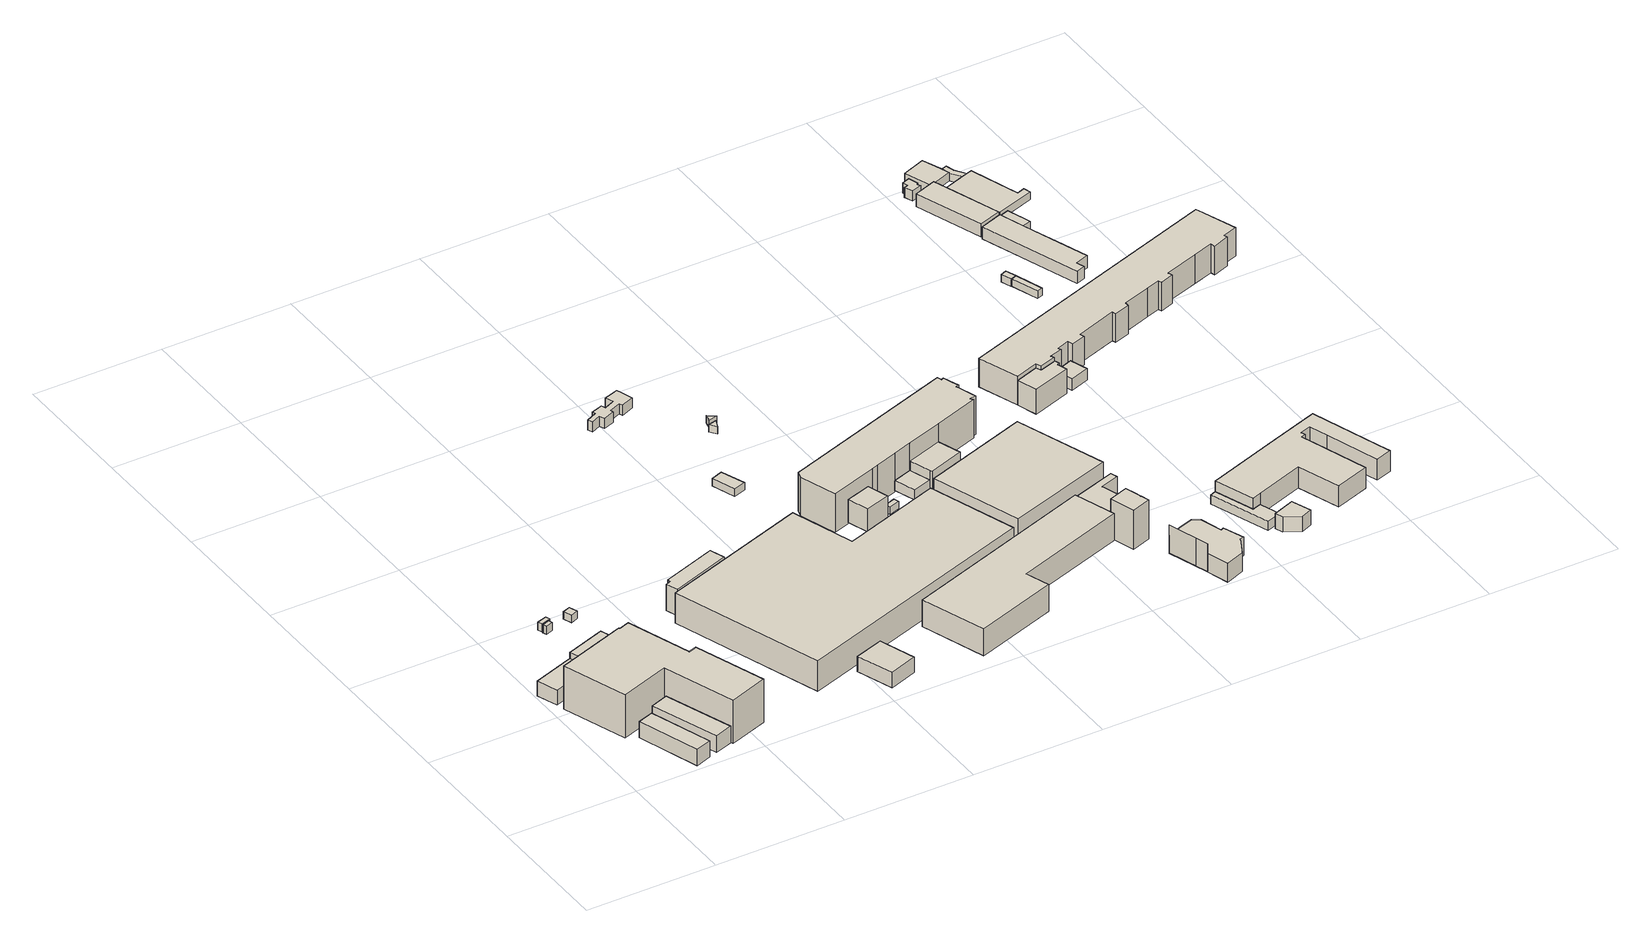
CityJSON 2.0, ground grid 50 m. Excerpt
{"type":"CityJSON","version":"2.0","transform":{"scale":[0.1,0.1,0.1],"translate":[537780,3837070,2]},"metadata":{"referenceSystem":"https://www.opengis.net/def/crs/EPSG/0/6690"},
"CityObjects":{
"building1":{"type":"Building","attributes":{"計測周辺長":63.31,"1/2500図郭":45,"区名":"此花区","町丁目名称":"常吉２丁目","街区番号":12,"class":"3001","usage":"431","measuredHeight":6.5,"storeysAboveGround":1,"BuildingDetailAttribute.buildingRoofEdgeArea":163.64,"BuildingDetailAttribute.buildingStructureType":"610","BuildingDetailAttribute.buildingStructureOrgType":"2","BuildingDetailAttribute.detailedUsage":"1720","BuildingDetailAttribute.specifiedBuildingCoverageRate":0.6,"BuildingDetailAttribute.surveyYear":2017,"BuildingTsunamiRiskAttribute.description":"1","BuildingTsunamiRiskAttribute.rank":"1","BuildingTsunamiRiskAttribute.depth":0.15,"BuildingHighTideRiskAttribute.description":"1","BuildingHighTideRiskAttribute.rank":"3","BuildingHighTideRiskAttribute.depth":3.07,"BuildingIDAttribute.prefecture":"27","BuildingIDAttribute.city":"27104"},"geometry":[{"type":"Solid","lod":"1","boundaries":[[[[0,1,2,3]],[[2,4,5,3]],[[1,6,4,2]],[[0,7,6,1]],[[3,5,7,0]],[[4,6,7,5]]]]}]},
"building2":{"type":"Building","attributes":{"計測周辺長":51.43,"1/2500図郭":45,"区名":"此花区","町丁目名称":"常吉２丁目","街区番号":12,"class":"3001","usage":"431","measuredHeight":5.9,"storeysAboveGround":1,"BuildingDetailAttribute.buildingRoofEdgeArea":146.49,"BuildingDetailAttribute.buildingStructureType":"610","BuildingDetailAttribute.buildingStructureOrgType":"2","BuildingDetailAttribute.detailedUsage":"1720","BuildingDetailAttribute.specifiedBuildingCoverageRate":0.6,"BuildingDetailAttribute.surveyYear":2017,"BuildingTsunamiRiskAttribute.description":"1","BuildingTsunamiRiskAttribute.rank":"1","BuildingTsunamiRiskAttribute.depth":0.21,"BuildingHighTideRiskAttribute.description":"1","BuildingHighTideRiskAttribute.rank":"3","BuildingHighTideRiskAttribute.depth":3.12,"BuildingIDAttribute.prefecture":"27","BuildingIDAttribute.city":"27104"},"geometry":[{"type":"Solid","lod":"1","boundaries":[[[[8,9,10,11]],[[10,12,13,11]],[[9,14,12,10]],[[8,15,14,9]],[[11,13,15,8]],[[12,14,15,13]]]]}]},
"building3":{"type":"Building","attributes":{"計測周辺長":69.84,"1/2500図郭":45,"区名":"此花区","町丁目名称":"常吉２丁目","街区番号":12,"class":"3001","usage":"431","measuredHeight":6.7,"storeysAboveGround":1,"BuildingDetailAttribute.buildingRoofEdgeArea":202.53,"BuildingDetailAttribute.buildingStructureType":"610","BuildingDetailAttribute.buildingStructureOrgType":"2","BuildingDetailAttribute.detailedUsage":"1720","BuildingDetailAttribute.specifiedBuildingCoverageRate":0.6,"BuildingDetailAttribute.surveyYear":2017,"BuildingTsunamiRiskAttribute.description":"1","BuildingTsunamiRiskAttribute.rank":"1","BuildingTsunamiRiskAttribute.depth":0.17,"BuildingHighTideRiskAttribute.description":"1","BuildingHighTideRiskAttribute.rank":"3","BuildingHighTideRiskAttribute.depth":3.09,"BuildingIDAttribute.prefecture":"27","BuildingIDAttribute.city":"27104"},"geometry":[{"type":"Solid","lod":"1","boundaries":[[[[16,17,18,19]],[[18,20,21,19]],[[17,22,20,18]],[[16,23,22,17]],[[19,21,23,16]],[[20,22,23,21]]]]}]},
"building4":{"type":"Building","attributes":{"計測周辺長":183.88,"1/2500図郭":45,"区名":"此花区","町丁目名称":"常吉２丁目","街区番号":12,"class":"3001","usage":"431","measuredHeight":17.4,"storeysAboveGround":3,"BuildingDetailAttribute.buildingRoofEdgeArea":1326.9,"BuildingDetailAttribute.buildingStructureType":"603","BuildingDetailAttribute.buildingStructureOrgType":"3","BuildingDetailAttribute.detailedUsage":"1720","BuildingDetailAttribute.specifiedBuildingCoverageRate":0.6,"BuildingDetailAttribute.surveyYear":2017,"BuildingTsunamiRiskAttribute.description":"1","BuildingTsunamiRiskAttribute.rank":"1","BuildingTsunamiRiskAttribute.depth":0.24,"BuildingHighTideRiskAttribute.description":"1","BuildingHighTideRiskAttribute.rank":"3","BuildingHighTideRiskAttribute.depth":3.31,"BuildingIDAttribute.prefecture":"27","BuildingIDAttribute.city":"27104"},"geometry":[{"type":"Solid","lod":"1","boundaries":[[[[24,25,26,27,28,29,30,31,32,33]],[[32,34,35,33]],[[31,36,34,32]],[[30,37,36,31]],[[29,38,37,30]],[[28,39,38,29]],[[27,40,39,28]],[[26,41,40,27]],[[25,42,41,26]],[[24,43,42,25]],[[33,35,43,24]],[[34,36,37,38,39,40,41,42,43,35]]]]}]},
"building5":{"type":"Building","attributes":{"計測周辺長":48.94,"1/2500図郭":45,"区名":"此花区","町丁目名称":"常吉２丁目","街区番号":12,"class":"3001","usage":"441","measuredHeight":8.6,"storeysAboveGround":2,"BuildingDetailAttribute.buildingRoofEdgeArea":135.86,"BuildingDetailAttribute.buildingStructureType":"610","BuildingDetailAttribute.buildingStructureOrgType":"2","BuildingDetailAttribute.detailedUsage":"1510","BuildingDetailAttribute.specifiedBuildingCoverageRate":0.6,"BuildingDetailAttribute.surveyYear":2017,"BuildingTsunamiRiskAttribute.description":"1","BuildingTsunamiRiskAttribute.rank":"1","BuildingTsunamiRiskAttribute.depth":0.39,"BuildingHighTideRiskAttribute.description":"1","BuildingHighTideRiskAttribute.rank":"3","BuildingHighTideRiskAttribute.depth":3.3,"BuildingIDAttribute.prefecture":"27","BuildingIDAttribute.city":"27104"},"geometry":[{"type":"Solid","lod":"1","boundaries":[[[[44,45,46,47]],[[46,48,49,47]],[[45,50,48,46]],[[44,51,50,45]],[[47,49,51,44]],[[48,50,51,49]]]]}]},
"building6":{"type":"Building","attributes":{"class":"3001","measuredHeight":3.3,"BuildingDetailAttribute.specifiedBuildingCoverageRate":0.6,"BuildingDetailAttribute.surveyYear":2017,"BuildingTsunamiRiskAttribute.description":"1","BuildingTsunamiRiskAttribute.rank":"1","BuildingTsunamiRiskAttribute.depth":0.18,"BuildingHighTideRiskAttribute.description":"1","BuildingHighTideRiskAttribute.rank":"3","BuildingHighTideRiskAttribute.depth":3.1,"BuildingIDAttribute.prefecture":"27","BuildingIDAttribute.city":"27104"},"geometry":[{"type":"Solid","lod":"1","boundaries":[[[[52,53,54,55]],[[54,56,57,55]],[[53,58,56,54]],[[52,59,58,53]],[[55,57,59,52]],[[56,58,59,57]]]]}]},
"building7":{"type":"Building","attributes":{"class":"3001","measuredHeight":3.2,"BuildingDetailAttribute.specifiedBuildingCoverageRate":0.6,"BuildingDetailAttribute.surveyYear":2017,"BuildingHighTideRiskAttribute.description":"1","BuildingHighTideRiskAttribute.rank":"2","BuildingHighTideRiskAttribute.depth":2.89,"BuildingIDAttribute.prefecture":"27","BuildingIDAttribute.city":"27104"},"geometry":[{"type":"Solid","lod":"1","boundaries":[[[[60,61,62,63]],[[62,64,65,63]],[[61,66,64,62]],[[60,67,66,61]],[[63,65,67,60]],[[64,66,67,65]]]]}]},
"building8":{"type":"Building","attributes":{"class":"3003","measuredHeight":7.1,"BuildingDetailAttribute.specifiedBuildingCoverageRate":0.6,"BuildingDetailAttribute.surveyYear":2017,"BuildingTsunamiRiskAttribute.description":"1","BuildingTsunamiRiskAttribute.rank":"2","BuildingTsunamiRiskAttribute.depth":0.6,"BuildingHighTideRiskAttribute.description":"1","BuildingHighTideRiskAttribute.rank":"3","BuildingHighTideRiskAttribute.depth":3.52,"BuildingIDAttribute.prefecture":"27","BuildingIDAttribute.city":"27104"},"geometry":[{"type":"Solid","lod":"1","boundaries":[[[[68,69,70,71]],[[70,72,73,71]],[[69,74,72,70]],[[68,75,74,69]],[[71,73,75,68]],[[72,74,75,73]]]]}]},
"building9":{"type":"Building","attributes":{"class":"3001","BuildingDetailAttribute.specifiedBuildingCoverageRate":0.6,"BuildingDetailAttribute.surveyYear":2017,"BuildingTsunamiRiskAttribute.description":"1","BuildingTsunamiRiskAttribute.rank":"1","BuildingTsunamiRiskAttribute.depth":0.13,"BuildingHighTideRiskAttribute.description":"1","BuildingHighTideRiskAttribute.rank":"3","BuildingHighTideRiskAttribute.depth":3.05,"BuildingIDAttribute.prefecture":"27","BuildingIDAttribute.city":"27104"},"geometry":[{"type":"Solid","lod":"1","boundaries":[[[[76,77,78,79]],[[78,80,81,79]],[[77,82,80,78]],[[76,83,82,77]],[[79,81,83,76]],[[80,82,83,81]]]]}]},
"building10":{"type":"Building","attributes":{"計測周辺長":63.41,"1/2500図郭":45,"区名":"此花区","町丁目名称":"常吉２丁目","街区番号":5,"class":"3002","usage":"441","measuredHeight":10.5,"storeysAboveGround":3,"BuildingDetailAttribute.buildingRoofEdgeArea":175.12,"BuildingDetailAttribute.buildingStructureType":"603","BuildingDetailAttribute.buildingStructureOrgType":"3","BuildingDetailAttribute.detailedUsage":"1520","BuildingDetailAttribute.specifiedBuildingCoverageRate":0.6,"BuildingDetailAttribute.surveyYear":2017,"BuildingTsunamiRiskAttribute.description":"1","BuildingTsunamiRiskAttribute.rank":"1","BuildingTsunamiRiskAttribute.depth":0.03,"BuildingHighTideRiskAttribute.description":"1","BuildingHighTideRiskAttribute.rank":"2","BuildingHighTideRiskAttribute.depth":2.96,"BuildingIDAttribute.prefecture":"27","BuildingIDAttribute.city":"27104"},"geometry":[{"type":"Solid","lod":"1","boundaries":[[[[84,85,86,87,88,89]],[[88,90,91,89]],[[87,92,90,88]],[[86,93,92,87]],[[85,94,93,86]],[[84,95,94,85]],[[89,91,95,84]],[[90,92,93,94,95,91]]]]}]},
"building11":{"type":"Building","attributes":{"計測周辺長":52.69,"1/2500図郭":45,"区名":"此花区","町丁目名称":"常吉２丁目","街区番号":5,"class":"3003","usage":"431","measuredHeight":6.2,"storeysAboveGround":1,"BuildingDetailAttribute.buildingRoofEdgeArea":170.9,"BuildingDetailAttribute.buildingStructureType":"610","BuildingDetailAttribute.buildingStructureOrgType":"2","BuildingDetailAttribute.detailedUsage":"1720","BuildingDetailAttribute.specifiedBuildingCoverageRate":0.6,"BuildingDetailAttribute.surveyYear":2017,"BuildingHighTideRiskAttribute.description":"1","BuildingHighTideRiskAttribute.rank":"2","BuildingHighTideRiskAttribute.depth":2.81,"BuildingIDAttribute.prefecture":"27","BuildingIDAttribute.city":"27104"},"geometry":[{"type":"Solid","lod":"1","boundaries":[[[[96,97,98,99]],[[98,100,101,99]],[[97,102,100,98]],[[96,103,102,97]],[[99,101,103,96]],[[100,102,103,101]]]]}]},
"building12":{"type":"Building","attributes":{"計測周辺長":273.54,"1/2500図郭":45,"区名":"此花区","町丁目名称":"常吉２丁目","街区番号":5,"class":"3002","usage":"441","measuredHeight":12.2,"storeysAboveGround":3,"BuildingDetailAttribute.buildingRoofEdgeArea":3638.25,"BuildingDetailAttribute.buildingStructureType":"610","BuildingDetailAttribute.buildingStructureOrgType":"2","BuildingDetailAttribute.detailedUsage":"1520","BuildingDetailAttribute.specifiedBuildingCoverageRate":0.6,"BuildingDetailAttribute.surveyYear":2017,"BuildingTsunamiRiskAttribute.description":"1","BuildingTsunamiRiskAttribute.rank":"1","BuildingTsunamiRiskAttribute.depth":0.06,"BuildingHighTideRiskAttribute.description":"1","BuildingHighTideRiskAttribute.rank":"2","BuildingHighTideRiskAttribute.depth":2.89,"BuildingIDAttribute.prefecture":"27","BuildingIDAttribute.city":"27104"},"geometry":[{"type":"Solid","lod":"1","boundaries":[[[[104,105,106,107,108,109]],[[108,110,111,109]],[[107,112,110,108]],[[106,113,112,107]],[[105,114,113,106]],[[104,115,114,105]],[[109,111,115,104]],[[110,112,113,114,115,111]]]]}]},
"building13":{"type":"Building","attributes":{"class":"3001","BuildingDetailAttribute.specifiedBuildingCoverageRate":0.6,"BuildingDetailAttribute.surveyYear":2017,"BuildingHighTideRiskAttribute.description":"1","BuildingHighTideRiskAttribute.rank":"2","BuildingHighTideRiskAttribute.depth":2.63,"BuildingIDAttribute.prefecture":"27","BuildingIDAttribute.city":"27104"},"geometry":[{"type":"Solid","lod":"1","boundaries":[[[[116,117,118,119]],[[118,120,121,119]],[[117,122,120,118]],[[116,123,122,117]],[[119,121,123,116]],[[120,122,123,121]]]]}]},
"building14":{"type":"Building","attributes":{"計測周辺長":57.75,"1/2500図郭":45,"区名":"此花区","町丁目名称":"常吉２丁目","街区番号":4,"class":"3003","usage":"454","measuredHeight":4.1,"storeysAboveGround":2,"BuildingDetailAttribute.buildingRoofEdgeArea":84.97,"BuildingDetailAttribute.buildingStructureType":"610","BuildingDetailAttribute.buildingStructureOrgType":"2","BuildingDetailAttribute.detailedUsage":"1930","BuildingDetailAttribute.specifiedBuildingCoverageRate":0.6,"BuildingDetailAttribute.surveyYear":2017,"BuildingHighTideRiskAttribute.description":"1","BuildingHighTideRiskAttribute.rank":"2","BuildingHighTideRiskAttribute.depth":1.92,"BuildingIDAttribute.prefecture":"27","BuildingIDAttribute.city":"27104"},"geometry":[{"type":"Solid","lod":"1","boundaries":[[[[124,125,126,127,128,129,130,131,132,133,134,135,136,137,138,139,140,141]],[[140,142,143,141]],[[139,144,142,140]],[[138,145,144,139]],[[137,146,145,138]],[[136,147,146,137]],[[135,148,147,136]],[[134,149,148,135]],[[133,150,149,134]],[[132,151,150,133]],[[131,152,151,132]],[[130,153,152,131]],[[129,154,153,130]],[[128,155,154,129]],[[127,156,155,128]],[[126,157,156,127]],[[125,158,157,126]],[[124,159,158,125]],[[141,143,159,124]],[[142,144,145,146,147,148,149,150,151,152,153,154,155,156,157,158,159,143]]]]}]},
"building15":{"type":"Building","attributes":{"計測周辺長":29.05,"1/2500図郭":45,"区名":"此花区","町丁目名称":"常吉２丁目","街区番号":5,"class":"3001","usage":"441","measuredHeight":9.3,"storeysAboveGround":2,"BuildingDetailAttribute.buildingRoofEdgeArea":50.16,"BuildingDetailAttribute.buildingStructureType":"610","BuildingDetailAttribute.buildingStructureOrgType":"2","BuildingDetailAttribute.detailedUsage":"1510","BuildingDetailAttribute.specifiedBuildingCoverageRate":0.6,"BuildingDetailAttribute.surveyYear":2017,"BuildingTsunamiRiskAttribute.description":"1","BuildingTsunamiRiskAttribute.rank":"1","BuildingTsunamiRiskAttribute.depth":0.12,"BuildingHighTideRiskAttribute.description":"1","BuildingHighTideRiskAttribute.rank":"3","BuildingHighTideRiskAttribute.depth":3.12,"BuildingIDAttribute.prefecture":"27","BuildingIDAttribute.city":"27104"},"geometry":[{"type":"Solid","lod":"1","boundaries":[[[[160,161,162,163]],[[162,164,165,163]],[[161,166,164,162]],[[160,167,166,161]],[[163,165,167,160]],[[164,166,167,165]]]]}]},
"building16":{"type":"Building","attributes":{"class":"3003","BuildingDetailAttribute.specifiedBuildingCoverageRate":0.6,"BuildingDetailAttribute.surveyYear":2017,"BuildingHighTideRiskAttribute.description":"1","BuildingHighTideRiskAttribute.rank":"2","BuildingHighTideRiskAttribute.depth":2.38,"BuildingIDAttribute.prefecture":"27","BuildingIDAttribute.city":"27104"},"geometry":[{"type":"Solid","lod":"1","boundaries":[[[[168,169,170]],[[169,171,172,170]],[[168,173,171,169]],[[170,172,173,168]],[[171,173,172]]]]}]},
"building17":{"type":"Building","attributes":{"計測周辺長":119.16,"1/2500図郭":45,"区名":"此花区","町丁目名称":"常吉２丁目","街区番号":5,"class":"3001","usage":"441","measuredHeight":10.8,"storeysAboveGround":2,"BuildingDetailAttribute.buildingRoofEdgeArea":871.85,"BuildingDetailAttribute.buildingStructureType":"610","BuildingDetailAttribute.buildingStructureOrgType":"2","BuildingDetailAttribute.detailedUsage":"1510","BuildingDetailAttribute.specifiedBuildingCoverageRate":0.6,"BuildingDetailAttribute.surveyYear":2017,"BuildingTsunamiRiskAttribute.description":"1","BuildingTsunamiRiskAttribute.rank":"1","BuildingTsunamiRiskAttribute.depth":0.01,"BuildingHighTideRiskAttribute.description":"1","BuildingHighTideRiskAttribute.rank":"3","BuildingHighTideRiskAttribute.depth":3.19,"BuildingIDAttribute.prefecture":"27","BuildingIDAttribute.city":"27104"},"geometry":[{"type":"Solid","lod":"1","boundaries":[[[[174,175,176,177,178,179]],[[178,180,181,179]],[[177,182,180,178]],[[176,183,182,177]],[[175,184,183,176]],[[174,185,184,175]],[[179,181,185,174]],[[180,182,183,184,185,181]]]]}]},
"building18":{"type":"Building","attributes":{"class":"3003","BuildingDetailAttribute.specifiedBuildingCoverageRate":0.6,"BuildingDetailAttribute.surveyYear":2017,"BuildingHighTideRiskAttribute.description":"1","BuildingHighTideRiskAttribute.rank":"2","BuildingHighTideRiskAttribute.depth":2.31,"BuildingIDAttribute.prefecture":"27","BuildingIDAttribute.city":"27104"},"geometry":[{"type":"Solid","lod":"1","boundaries":[[[[186,187,188]],[[187,189,190,188]],[[186,191,189,187]],[[188,190,191,186]],[[189,191,190]]]]}]},
"building19":{"type":"Building","attributes":{"class":"3001","measuredHeight":3.1,"BuildingDetailAttribute.specifiedBuildingCoverageRate":0.6,"BuildingDetailAttribute.surveyYear":2017,"BuildingHighTideRiskAttribute.description":"1","BuildingHighTideRiskAttribute.rank":"2","BuildingHighTideRiskAttribute.depth":2.97,"BuildingIDAttribute.prefecture":"27","BuildingIDAttribute.city":"27104"},"geometry":[{"type":"Solid","lod":"1","boundaries":[[[[192,193,194,195]],[[194,196,197,195]],[[193,198,196,194]],[[192,199,198,193]],[[195,197,199,192]],[[196,198,199,197]]]]}]},
"building20":{"type":"Building","attributes":{"class":"3001","BuildingDetailAttribute.specifiedBuildingCoverageRate":0.6,"BuildingDetailAttribute.surveyYear":2017,"BuildingTsunamiRiskAttribute.description":"1","BuildingTsunamiRiskAttribute.rank":"1","BuildingTsunamiRiskAttribute.depth":0.07,"BuildingHighTideRiskAttribute.description":"1","BuildingHighTideRiskAttribute.rank":"3","BuildingHighTideRiskAttribute.depth":3.07,"BuildingIDAttribute.prefecture":"27","BuildingIDAttribute.city":"27104"},"geometry":[{"type":"Solid","lod":"1","boundaries":[[[[200,201,202,203]],[[202,204,205,203]],[[201,206,204,202]],[[200,207,206,201]],[[203,205,207,200]],[[204,206,207,205]]]]}]},
"building21":{"type":"Building","attributes":{"class":"3001","measuredHeight":4.1,"BuildingDetailAttribute.specifiedBuildingCoverageRate":0.6,"BuildingDetailAttribute.surveyYear":2017,"BuildingTsunamiRiskAttribute.description":"1","BuildingTsunamiRiskAttribute.rank":"1","BuildingTsunamiRiskAttribute.depth":0.11,"BuildingHighTideRiskAttribute.description":"1","BuildingHighTideRiskAttribute.rank":"3","BuildingHighTideRiskAttribute.depth":3.09,"BuildingIDAttribute.prefecture":"27","BuildingIDAttribute.city":"27104"},"geometry":[{"type":"Solid","lod":"1","boundaries":[[[[208,209,210,211]],[[210,212,213,211]],[[209,214,212,210]],[[208,215,214,209]],[[211,213,215,208]],[[212,214,215,213]]]]}]},
"building22":{"type":"Building","attributes":{"計測周辺長":183.15,"1/2500図郭":45,"区名":"此花区","町丁目名称":"常吉２丁目","街区番号":5,"class":"3002","usage":"441","measuredHeight":15.5,"storeysAboveGround":3,"BuildingDetailAttribute.buildingRoofEdgeArea":1276.68,"BuildingDetailAttribute.buildingStructureType":"610","BuildingDetailAttribute.buildingStructureOrgType":"2","BuildingDetailAttribute.detailedUsage":"1510","BuildingDetailAttribute.specifiedBuildingCoverageRate":0.6,"BuildingDetailAttribute.surveyYear":2017,"BuildingTsunamiRiskAttribute.description":"1","BuildingTsunamiRiskAttribute.rank":"1","BuildingTsunamiRiskAttribute.depth":0.27,"BuildingHighTideRiskAttribute.description":"1","BuildingHighTideRiskAttribute.rank":"3","BuildingHighTideRiskAttribute.depth":3.27,"BuildingIDAttribute.prefecture":"27","BuildingIDAttribute.city":"27104"},"geometry":[{"type":"Solid","lod":"1","boundaries":[[[[216,217,218,219,220,221,222,223,224,225,226,227,228,229,230,231]],[[230,232,233,231]],[[229,234,232,230]],[[228,235,234,229]],[[227,236,235,228]],[[226,237,236,227]],[[225,238,237,226]],[[224,239,238,225]],[[223,240,239,224]],[[222,241,240,223]],[[221,242,241,222]],[[220,243,242,221]],[[219,244,243,220]],[[218,245,244,219]],[[217,246,245,218]],[[216,247,246,217]],[[231,233,247,216]],[[232,234,235,236,237,238,239,240,241,242,243,244,245,246,247,233]]]]}]},
"building23":{"type":"Building","attributes":{"計測周辺長":48.09,"1/2500図郭":45,"区名":"此花区","町丁目名称":"常吉２丁目","街区番号":5,"class":"3003","usage":"441","measuredHeight":8,"storeysAboveGround":2,"BuildingDetailAttribute.buildingRoofEdgeArea":138.4,"BuildingDetailAttribute.buildingStructureType":"610","BuildingDetailAttribute.buildingStructureOrgType":"2","BuildingDetailAttribute.detailedUsage":"1510","BuildingDetailAttribute.specifiedBuildingCoverageRate":0.6,"BuildingDetailAttribute.surveyYear":2017,"BuildingTsunamiRiskAttribute.description":"1","BuildingTsunamiRiskAttribute.rank":"1","BuildingTsunamiRiskAttribute.depth":0.22,"BuildingHighTideRiskAttribute.description":"1","BuildingHighTideRiskAttribute.rank":"3","BuildingHighTideRiskAttribute.depth":3.2,"BuildingIDAttribute.prefecture":"27","BuildingIDAttribute.city":"27104"},"geometry":[{"type":"Solid","lod":"1","boundaries":[[[[248,249,250,251,252]],[[251,253,254,252]],[[250,255,253,251]],[[249,256,255,250]],[[248,257,256,249]],[[252,254,257,248]],[[253,255,256,257,254]]]]}]},
"building24":{"type":"Building","attributes":{"計測周辺長":159.7,"1/2500図郭":45,"区名":"此花区","町丁目名称":"常吉２丁目","街区番号":5,"class":"3001","usage":"402","measuredHeight":14.9,"storeysAboveGround":3,"BuildingDetailAttribute.buildingRoofEdgeArea":1583.53,"BuildingDetailAttribute.buildingStructureType":"610","BuildingDetailAttribute.buildingStructureOrgType":"2","BuildingDetailAttribute.detailedUsage":"1401","BuildingDetailAttribute.specifiedBuildingCoverageRate":0.6,"BuildingDetailAttribute.surveyYear":2017,"BuildingTsunamiRiskAttribute.description":"1","BuildingTsunamiRiskAttribute.rank":"2","BuildingTsunamiRiskAttribute.depth":0.57,"BuildingHighTideRiskAttribute.description":"1","BuildingHighTideRiskAttribute.rank":"3","BuildingHighTideRiskAttribute.depth":3.34,"BuildingIDAttribute.prefecture":"27","BuildingIDAttribute.city":"27104"},"geometry":[{"type":"Solid","lod":"1","boundaries":[[[[258,259,260,261]],[[260,262,263,261]],[[259,264,262,260]],[[258,265,264,259]],[[261,263,265,258]],[[262,264,265,263]]]]}]},
"building25":{"type":"Building","attributes":{"計測周辺長":36.21,"1/2500図郭":45,"区名":"此花区","町丁目名称":"常吉２丁目","街区番号":5,"class":"3001","usage":"431","measuredHeight":15.8,"storeysAboveGround":3,"BuildingDetailAttribute.buildingRoofEdgeArea":80.62,"BuildingDetailAttribute.buildingStructureType":"610","BuildingDetailAttribute.buildingStructureOrgType":"2","BuildingDetailAttribute.detailedUsage":"1720","BuildingDetailAttribute.specifiedBuildingCoverageRate":0.6,"BuildingDetailAttribute.surveyYear":2017,"BuildingTsunamiRiskAttribute.description":"1","BuildingTsunamiRiskAttribute.rank":"1","BuildingTsunamiRiskAttribute.depth":0.1,"BuildingHighTideRiskAttribute.description":"1","BuildingHighTideRiskAttribute.rank":"3","BuildingHighTideRiskAttribute.depth":3.07,"BuildingIDAttribute.prefecture":"27","BuildingIDAttribute.city":"27104"},"geometry":[{"type":"Solid","lod":"1","boundaries":[[[[266,267,268,269,270,271,272]],[[271,273,274,272]],[[270,275,273,271]],[[269,276,275,270]],[[268,277,276,269]],[[267,278,277,268]],[[266,279,278,267]],[[272,274,279,266]],[[273,275,276,277,278,279,274]]]]}]},
"building26":{"type":"Building","attributes":{"class":"3001","measuredHeight":11.2,"BuildingDetailAttribute.specifiedBuildingCoverageRate":0.6,"BuildingDetailAttribute.surveyYear":2017,"BuildingTsunamiRiskAttribute.description":"1","BuildingTsunamiRiskAttribute.rank":"1","BuildingTsunamiRiskAttribute.depth":0.41,"BuildingHighTideRiskAttribute.description":"1","BuildingHighTideRiskAttribute.rank":"3","BuildingHighTideRiskAttribute.depth":3.33,"BuildingIDAttribute.prefecture":"27","BuildingIDAttribute.city":"27104"},"geometry":[{"type":"Solid","lod":"1","boundaries":[[[[280,281,282]],[[281,283,284,282]],[[280,285,283,281]],[[282,284,285,280]],[[283,285,284]]]]}]},
"building27":{"type":"Building","attributes":{"計測周辺長":63.37,"1/2500図郭":45,"区名":"此花区","町丁目名称":"常吉２丁目","街区番号":5,"class":"3001","usage":"431","measuredHeight":9.8,"storeysAboveGround":2,"BuildingDetailAttribute.buildingRoofEdgeArea":163.71,"BuildingDetailAttribute.buildingStructureType":"610","BuildingDetailAttribute.buildingStructureOrgType":"2","BuildingDetailAttribute.detailedUsage":"1720","BuildingDetailAttribute.specifiedBuildingCoverageRate":0.6,"BuildingDetailAttribute.surveyYear":2017,"BuildingTsunamiRiskAttribute.description":"1","BuildingTsunamiRiskAttribute.rank":"1","BuildingTsunamiRiskAttribute.depth":0.33,"BuildingHighTideRiskAttribute.description":"1","BuildingHighTideRiskAttribute.rank":"3","BuildingHighTideRiskAttribute.depth":3.33,"BuildingIDAttribute.prefecture":"27","BuildingIDAttribute.city":"27104"},"geometry":[{"type":"Solid","lod":"1","boundaries":[[[[286,287,288,289,290,291]],[[290,292,293,291]],[[289,294,292,290]],[[288,295,294,289]],[[287,296,295,288]],[[286,297,296,287]],[[291,293,297,286]],[[292,294,295,296,297,293]]]]}]},
"building28":{"type":"Building","attributes":{"class":"3003","measuredHeight":5.4,"BuildingDetailAttribute.specifiedBuildingCoverageRate":0.6,"BuildingDetailAttribute.surveyYear":2017,"BuildingTsunamiRiskAttribute.description":"1","BuildingTsunamiRiskAttribute.rank":"1","BuildingTsunamiRiskAttribute.depth":0.32,"BuildingHighTideRiskAttribute.description":"1","BuildingHighTideRiskAttribute.rank":"3","BuildingHighTideRiskAttribute.depth":3.27,"BuildingIDAttribute.prefecture":"27","BuildingIDAttribute.city":"27104"},"geometry":[{"type":"Solid","lod":"1","boundaries":[[[[298,299,300,301,302]],[[301,303,304,302]],[[300,305,303,301]],[[299,306,305,300]],[[298,307,306,299]],[[302,304,307,298]],[[303,305,306,307,304]]]]}]},
"building29":{"type":"Building","attributes":{"計測周辺長":76.13,"1/2500図郭":45,"区名":"此花区","町丁目名称":"常吉２丁目","街区番号":5,"class":"3001","usage":"431","measuredHeight":7.5,"storeysAboveGround":1,"BuildingDetailAttribute.buildingRoofEdgeArea":333.22,"BuildingDetailAttribute.buildingStructureType":"610","BuildingDetailAttribute.buildingStructureOrgType":"2","BuildingDetailAttribute.detailedUsage":"1740","BuildingDetailAttribute.specifiedBuildingCoverageRate":0.6,"BuildingDetailAttribute.surveyYear":2017,"BuildingTsunamiRiskAttribute.description":"1","BuildingTsunamiRiskAttribute.rank":"1","BuildingTsunamiRiskAttribute.depth":0.46,"BuildingHighTideRiskAttribute.description":"1","BuildingHighTideRiskAttribute.rank":"3","BuildingHighTideRiskAttribute.depth":3.38,"BuildingIDAttribute.prefecture":"27","BuildingIDAttribute.city":"27104"},"geometry":[{"type":"Solid","lod":"1","boundaries":[[[[308,309,310,311,312,313,314,315,316,317,318]],[[317,319,320,318]],[[316,321,319,317]],[[315,322,321,316]],[[314,323,322,315]],[[313,324,323,314]],[[312,325,324,313]],[[311,326,325,312]],[[310,327,326,311]],[[309,328,327,310]],[[308,329,328,309]],[[318,320,329,308]],[[319,321,322,323,324,325,326,327,328,329,320]]]]}]},
"building30":{"type":"Building","attributes":{"class":"3003","measuredHeight":3.8,"BuildingDetailAttribute.specifiedBuildingCoverageRate":0.6,"BuildingDetailAttribute.surveyYear":2017,"BuildingTsunamiRiskAttribute.description":"1","BuildingTsunamiRiskAttribute.rank":"1","BuildingTsunamiRiskAttribute.depth":0.37,"BuildingHighTideRiskAttribute.description":"1","BuildingHighTideRiskAttribute.rank":"3","BuildingHighTideRiskAttribute.depth":3.3,"BuildingIDAttribute.prefecture":"27","BuildingIDAttribute.city":"27104"},"geometry":[{"type":"Solid","lod":"1","boundaries":[[[[330,331,332,333,334,335]],[[334,336,337,335]],[[333,338,336,334]],[[332,339,338,333]],[[331,340,339,332]],[[330,341,340,331]],[[335,337,341,330]],[[336,338,339,340,341,337]]]]}]},
"building31":{"type":"Building","attributes":{"計測周辺長":52.15,"1/2500図郭":45,"区名":"此花区","町丁目名称":"常吉２丁目","街区番号":3,"class":"3001","usage":"441","measuredHeight":9.9,"storeysAboveGround":3,"BuildingDetailAttribute.buildingRoofEdgeArea":117.61,"BuildingDetailAttribute.buildingStructureType":"610","BuildingDetailAttribute.buildingStructureOrgType":"2","BuildingDetailAttribute.detailedUsage":"1510","BuildingDetailAttribute.specifiedBuildingCoverageRate":0.6,"BuildingDetailAttribute.surveyYear":2017,"BuildingTsunamiRiskAttribute.description":"1","BuildingTsunamiRiskAttribute.rank":"1","BuildingTsunamiRiskAttribute.depth":0.43,"BuildingHighTideRiskAttribute.description":"1","BuildingHighTideRiskAttribute.rank":"3","BuildingHighTideRiskAttribute.depth":3.41,"BuildingIDAttribute.prefecture":"27","BuildingIDAttribute.city":"27104"},"geometry":[{"type":"Solid","lod":"1","boundaries":[[[[342,343,344,345,346,347,348,349,350,351]],[[350,352,353,351]],[[349,354,352,350]],[[348,355,354,349]],[[347,356,355,348]],[[346,357,356,347]],[[345,358,357,346]],[[344,359,358,345]],[[343,360,359,344]],[[342,361,360,343]],[[351,353,361,342]],[[352,354,355,356,357,358,359,360,361,353]]]]}]},
"building32":{"type":"Building","attributes":{"計測周辺長":31.13,"1/2500図郭":45,"区名":"此花区","町丁目名称":"常吉２丁目","街区番号":3,"class":"3001","usage":"441","measuredHeight":6.1,"storeysAboveGround":2,"BuildingDetailAttribute.buildingRoofEdgeArea":61.25,"BuildingDetailAttribute.buildingStructureType":"610","BuildingDetailAttribute.buildingStructureOrgType":"2","BuildingDetailAttribute.detailedUsage":"1510","BuildingDetailAttribute.specifiedBuildingCoverageRate":0.6,"BuildingDetailAttribute.surveyYear":2017,"BuildingTsunamiRiskAttribute.description":"1","BuildingTsunamiRiskAttribute.rank":"2","BuildingTsunamiRiskAttribute.depth":0.57,"BuildingHighTideRiskAttribute.description":"1","BuildingHighTideRiskAttribute.rank":"3","BuildingHighTideRiskAttribute.depth":3.49,"BuildingIDAttribute.prefecture":"27","BuildingIDAttribute.city":"27104"},"geometry":[{"type":"Solid","lod":"1","boundaries":[[[[362,363,364,365,366]],[[365,367,368,366]],[[364,369,367,365]],[[363,370,369,364]],[[362,371,370,363]],[[366,368,371,362]],[[367,369,370,371,368]]]]}]},
"building33":{"type":"Building","attributes":{"計測周辺長":29.94,"1/2500図郭":45,"区名":"此花区","町丁目名称":"常吉２丁目","街区番号":3,"class":"3001","usage":"441","measuredHeight":4.6,"storeysAboveGround":2,"BuildingDetailAttribute.buildingRoofEdgeArea":55.9,"BuildingDetailAttribute.buildingStructureType":"610","BuildingDetailAttribute.buildingStructureOrgType":"2","BuildingDetailAttribute.detailedUsage":"1510","BuildingDetailAttribute.specifiedBuildingCoverageRate":0.6,"BuildingDetailAttribute.surveyYear":2017,"BuildingTsunamiRiskAttribute.description":"1","BuildingTsunamiRiskAttribute.rank":"1","BuildingTsunamiRiskAttribute.depth":0.07,"BuildingHighTideRiskAttribute.description":"1","BuildingHighTideRiskAttribute.rank":"3","BuildingHighTideRiskAttribute.depth":3.05,"BuildingIDAttribute.prefecture":"27","BuildingIDAttribute.city":"27104"},"geometry":[{"type":"Solid","lod":"1","boundaries":[[[[372,373,374,375]],[[374,376,377,375]],[[373,378,376,374]],[[372,379,378,373]],[[375,377,379,372]],[[376,378,379,377]]]]}]},
"building34":{"type":"Building","attributes":{"計測周辺長":242.51,"1/2500図郭":45,"区名":"此花区","町丁目名称":"常吉２丁目","街区番号":3,"class":"3001","usage":"441","measuredHeight":8.5,"storeysAboveGround":3,"BuildingDetailAttribute.buildingRoofEdgeArea":1158.29,"BuildingDetailAttribute.buildingStructureType":"610","BuildingDetailAttribute.buildingStructureOrgType":"2","BuildingDetailAttribute.detailedUsage":"1510","BuildingDetailAttribute.specifiedBuildingCoverageRate":0.6,"BuildingDetailAttribute.surveyYear":2017,"BuildingTsunamiRiskAttribute.description":"1","BuildingTsunamiRiskAttribute.rank":"1","BuildingTsunamiRiskAttribute.depth":0.21,"BuildingHighTideRiskAttribute.description":"1","BuildingHighTideRiskAttribute.rank":"3","BuildingHighTideRiskAttribute.depth":3.14,"BuildingIDAttribute.prefecture":"27","BuildingIDAttribute.city":"27104"},"geometry":[{"type":"Solid","lod":"1","boundaries":[[[[380,381,382,383,384,385,386,387,388,389,390,391,392,393,394,395,396]],[[395,397,398,396]],[[394,399,397,395]],[[393,400,399,394]],[[392,401,400,393]],[[391,402,401,392]],[[390,403,402,391]],[[389,404,403,390]],[[388,405,404,389]],[[387,406,405,388]],[[386,407,406,387]],[[385,408,407,386]],[[384,409,408,385]],[[383,410,409,384]],[[382,411,410,383]],[[381,412,411,382]],[[380,413,412,381]],[[396,398,413,380]],[[397,399,400,401,402,403,404,405,406,407,408,409,410,411,412,413,398]]]]}]},
"building35":{"type":"Building","attributes":{"class":"3001","BuildingDetailAttribute.specifiedBuildingCoverageRate":0.6,"BuildingDetailAttribute.surveyYear":2017,"BuildingHighTideRiskAttribute.description":"1","BuildingHighTideRiskAttribute.rank":"2","BuildingHighTideRiskAttribute.depth":2.4,"BuildingIDAttribute.prefecture":"27","BuildingIDAttribute.city":"27104"},"geometry":[{"type":"Solid","lod":"1","boundaries":[[[[414,415,416,417,418,419]],[[418,420,421,419]],[[417,422,420,418]],[[416,423,422,417]],[[415,424,423,416]],[[414,425,424,415]],[[419,421,425,414]],[[420,422,423,424,425,421]]]]}]},
"building36":{"type":"Building","attributes":{"class":"3001","BuildingDetailAttribute.specifiedBuildingCoverageRate":0.6,"BuildingDetailAttribute.surveyYear":2017,"BuildingHighTideRiskAttribute.description":"1","BuildingHighTideRiskAttribute.rank":"2","BuildingHighTideRiskAttribute.depth":2.4,"BuildingIDAttribute.prefecture":"27","BuildingIDAttribute.city":"27104"},"geometry":[{"type":"Solid","lod":"1","boundaries":[[[[419,426,427,415]],[[427,428,424,415]],[[426,429,428,427]],[[419,421,429,426]],[[415,424,421,419]],[[428,429,421,424]]]]}]},
"building37":{"type":"Building","attributes":{"計測周辺長":275.41,"1/2500図郭":45,"区名":"此花区","町丁目名称":"常吉２丁目","街区番号":3,"class":"3001","usage":"441","measuredHeight":11.5,"storeysAboveGround":3,"BuildingDetailAttribute.buildingRoofEdgeArea":1939.09,"BuildingDetailAttribute.buildingStructureType":"610","BuildingDetailAttribute.buildingStructureOrgType":"2","BuildingDetailAttribute.detailedUsage":"1510","BuildingDetailAttribute.specifiedBuildingCoverageRate":0.6,"BuildingDetailAttribute.surveyYear":2017,"BuildingTsunamiRiskAttribute.description":"1","BuildingTsunamiRiskAttribute.rank":"1","BuildingTsunamiRiskAttribute.depth":0.1,"BuildingHighTideRiskAttribute.description":"1","BuildingHighTideRiskAttribute.rank":"2","BuildingHighTideRiskAttribute.depth":2.99,"BuildingIDAttribute.prefecture":"27","BuildingIDAttribute.city":"27104"},"geometry":[{"type":"Solid","lod":"1","boundaries":[[[[430,431,432,433,434,435,436,437,438,439,440,441,442,443,444,445,446,447,448,449,342,351,350,349,348,347,450,451,452,453]],[[452,454,455,453]],[[451,456,454,452]],[[450,457,456,451]],[[347,458,457,450]],[[348,459,458,347]],[[349,460,459,348]],[[350,461,460,349]],[[351,462,461,350]],[[342,463,462,351]],[[449,464,463,342]],[[448,465,464,449]],[[447,466,465,448]],[[446,467,466,447]],[[445,468,467,446]],[[444,469,468,445]],[[443,470,469,444]],[[442,471,470,443]],[[441,472,471,442]],[[440,473,472,441]],[[439,474,473,440]],[[438,475,474,439]],[[437,476,475,438]],[[436,477,476,437]],[[435,478,477,436]],[[434,479,478,435]],[[433,480,479,434]],[[432,481,480,433]],[[431,482,481,432]],[[430,483,482,431]],[[453,455,483,430]],[[454,456,457,458,459,460,461,462,463,464,465,466,467,468,469,470,471,472,473,474,475,476,477,478,479,480,481,482,483,455]]]]}]},
"building38":{"type":"Building","attributes":{"class":"3001","measuredHeight":4.1,"BuildingDetailAttribute.specifiedBuildingCoverageRate":0.6,"BuildingDetailAttribute.surveyYear":2017,"BuildingHighTideRiskAttribute.description":"1","BuildingHighTideRiskAttribute.rank":"2","BuildingHighTideRiskAttribute.depth":2.1,"BuildingIDAttribute.prefecture":"27","BuildingIDAttribute.city":"27104"},"geometry":[{"type":"Solid","lod":"1","boundaries":[[[[484,485,486,487,488,489,490,491]],[[490,492,493,491]],[[489,494,492,490]],[[488,495,494,489]],[[487,496,495,488]],[[486,497,496,487]],[[485,498,497,486]],[[484,499,498,485]],[[491,493,499,484]],[[492,494,495,496,497,498,499,493]]]]}]},
"building39":{"type":"Building","attributes":{"class":"3001","measuredHeight":5.2,"BuildingDetailAttribute.specifiedBuildingCoverageRate":0.6,"BuildingDetailAttribute.surveyYear":2017,"BuildingHighTideRiskAttribute.description":"1","BuildingHighTideRiskAttribute.rank":"2","BuildingHighTideRiskAttribute.depth":2.3,"BuildingIDAttribute.prefecture":"27","BuildingIDAttribute.city":"27104"},"geometry":[{"type":"Solid","lod":"1","boundaries":[[[[500,501,502,503]],[[502,504,505,503]],[[501,506,504,502]],[[500,507,506,501]],[[503,505,507,500]],[[504,506,507,505]]]]}]},
"building40":{"type":"Building","attributes":{"計測周辺長":91.94,"1/2500図郭":45,"区名":"此花区","町丁目名称":"常吉２丁目","街区番号":4,"class":"3001","usage":"441","measuredHeight":4.9,"storeysAboveGround":1,"BuildingDetailAttribute.buildingRoofEdgeArea":334.48,"BuildingDetailAttribute.buildingStructureType":"610","BuildingDetailAttribute.buildingStructureOrgType":"2","BuildingDetailAttribute.detailedUsage":"1510","BuildingDetailAttribute.specifiedBuildingCoverageRate":0.6,"BuildingDetailAttribute.surveyYear":2017,"BuildingHighTideRiskAttribute.description":"1","BuildingHighTideRiskAttribute.rank":"2","BuildingHighTideRiskAttribute.depth":2.46,"BuildingIDAttribute.prefecture":"27","BuildingIDAttribute.city":"27104"},"geometry":[{"type":"Solid","lod":"1","boundaries":[[[[508,509,510,511,512,513,514,515]],[[514,516,517,515]],[[513,518,516,514]],[[512,519,518,513]],[[511,520,519,512]],[[510,521,520,511]],[[509,522,521,510]],[[508,523,522,509]],[[515,517,523,508]],[[516,518,519,520,521,522,523,517]]]]}]},
"building41":{"type":"Building","attributes":{"class":"3001","measuredHeight":3.7,"BuildingDetailAttribute.specifiedBuildingCoverageRate":0.6,"BuildingDetailAttribute.surveyYear":2017,"BuildingHighTideRiskAttribute.description":"1","BuildingHighTideRiskAttribute.rank":"2","BuildingHighTideRiskAttribute.depth":2.36,"BuildingIDAttribute.prefecture":"27","BuildingIDAttribute.city":"27104"},"geometry":[{"type":"Solid","lod":"1","boundaries":[[[[524,525,526,527]],[[526,528,529,527]],[[525,530,528,526]],[[524,531,530,525]],[[527,529,531,524]],[[528,530,531,529]]]]}]},
"building42":{"type":"Building","attributes":{"class":"3001","measuredHeight":3.5,"BuildingDetailAttribute.specifiedBuildingCoverageRate":0.6,"BuildingDetailAttribute.surveyYear":2017,"BuildingHighTideRiskAttribute.description":"1","BuildingHighTideRiskAttribute.rank":"2","BuildingHighTideRiskAttribute.depth":2.04,"BuildingIDAttribute.prefecture":"27","BuildingIDAttribute.city":"27104"},"geometry":[{"type":"Solid","lod":"1","boundaries":[[[[532,533,534,535,536,537]],[[536,538,539,537]],[[535,540,538,536]],[[534,541,540,535]],[[533,542,541,534]],[[532,543,542,533]],[[537,539,543,532]],[[538,540,541,542,543,539]]]]}]},
"building43":{"type":"Building","attributes":{"class":"3001","measuredHeight":3.1,"BuildingDetailAttribute.specifiedBuildingCoverageRate":0.6,"BuildingDetailAttribute.surveyYear":2017,"BuildingHighTideRiskAttribute.description":"1","BuildingHighTideRiskAttribute.rank":"2","BuildingHighTideRiskAttribute.depth":2.2,"BuildingIDAttribute.prefecture":"27","BuildingIDAttribute.city":"27104"},"geometry":[{"type":"Solid","lod":"1","boundaries":[[[[544,545,546,547,548,549,550,551]],[[550,552,553,551]],[[549,554,552,550]],[[548,555,554,549]],[[547,556,555,548]],[[546,557,556,547]],[[545,558,557,546]],[[544,559,558,545]],[[551,553,559,544]],[[552,554,555,556,557,558,559,553]]]]}]},
"building44":{"type":"Building","attributes":{"class":"3003","BuildingDetailAttribute.specifiedBuildingCoverageRate":0.6,"BuildingDetailAttribute.surveyYear":2017,"BuildingHighTideRiskAttribute.description":"1","BuildingHighTideRiskAttribute.rank":"2","BuildingHighTideRiskAttribute.depth":2.17,"BuildingIDAttribute.prefecture":"27","BuildingIDAttribute.city":"27104"},"geometry":[{"type":"Solid","lod":"1","boundaries":[[[[560,561,562,563,564,565,566]],[[565,567,568,566]],[[564,569,567,565]],[[563,553,569,564]],[[562,559,553,563]],[[561,570,559,562]],[[560,571,570,561]],[[566,568,571,560]],[[567,569,553,559,570,571,568]]]]}]}
},
"vertices":[
[166,251,11],[227,272,11],[307,34,11],[245,12,11],[307,34,76],[245,12,76],[227,272,76],[166,251,76],
[195,609,11],[33,553,11],[5,634,11],[167,690,11],[5,634,70],[167,690,70],[33,553,70],[195,609,70],
[249,305,10],[318,329,10],[409,69,10],[340,45,10],[409,69,77],[340,45,77],[318,329,77],[249,305,77],
[320,344,7],[128,278,7],[43,527,7],[312,619,7],[314,615,7],[355,629,7],[440,380,7],[472,391,7],[566,117,7],[416,65,7],[566,117,181],[416,65,181],[472,391,181],[440,380,181],[355,629,181],[314,615,181],[312,619,181],[43,527,181],[128,278,181],[320,344,181],
[167,690,9],[318,742,9],[346,661,9],[195,609,9],[346,661,94],[195,609,94],[318,742,94],[167,690,94],
[210,931,14],[238,941,14],[243,926,14],[215,916,14],[243,926,47],[215,916,47],[238,941,47],[210,931,47],
[203,953,14],[242,966,14],[248,949,14],[210,936,14],[248,949,46],[210,936,46],[242,966,46],[203,953,46],
[360,632,8],[415,650,8],[499,405,8],[444,389,8],[499,405,79],[444,389,79],[415,650,79],[360,632,79],
[312,968,10],[341,979,10],[353,947,10],[324,936,10],[353,947,40],[324,936,40],[341,979,40],[312,968,40],
[626,830,12],[646,838,12],[643,850,12],[852,922,12],[871,865,12],[642,785,12],[871,865,118],[642,785,118],[852,922,118],[643,850,118],[646,838,118],[626,830,118],
[977,194,16],[1087,231,16],[1134,92,16],[1026,53,16],[1134,92,78],[1026,53,78],[1087,231,78],[977,194,78],
[614,755,10],[1188,948,10],[1269,704,10],[1651,832,10],[1765,492,10],[810,172,10],[1765,492,132],[810,172,132],[1651,832,132],[1269,704,132],[1188,948,132],[614,755,132],
[1128,1360,17],[1173,1375,17],[1207,1283,17],[1159,1268,17],[1207,1283,47],[1159,1268,47],[1173,1375,47],[1128,1360,47],
[1121,1854,40],[1073,1834,40],[1067,1846,40],[1023,1828,40],[1025,1816,40],[982,1800,40],[973,1819,40],[937,1803,40],[929,1821,40],[969,1840,40],[965,1852,40],[1010,1868,40],[1016,1851,40],[1056,1869,40],[1045,1900,40],[1066,1906,40],[1100,1918,40],[1104,1907,40],[1100,1918,81],[1104,1907,81],[1066,1906,81],[1045,1900,81],[1056,1869,81],[1016,1851,81],[1010,1868,81],[965,1852,81],[969,1840,81],[929,1821,81],[937,1803,81],[973,1819,81],[982,1800,81],[1025,1816,81],[1023,1828,81],[1067,1846,81],[1073,1834,81],[1121,1854,81],
[1406,952,11],[1501,982,11],[1527,901,11],[1432,871,11],[1527,901,104],[1432,871,104],[1501,982,104],[1406,952,104],
[1280,1629,19],[1312,1637,19],[1298,1603,19],[1312,1637,49],[1298,1603,49],[1280,1629,49],
[1300,312,10],[2048,566,10],[2102,406,10],[1672,260,10],[1703,169,10],[1385,61,10],[1703,169,118],[1385,61,118],[1672,260,118],[2102,406,118],[2048,566,118],[1300,312,118],
[1300,1678,19],[1328,1658,19],[1293,1648,19],[1328,1658,49],[1293,1648,49],[1300,1678,49],
[1547,1000,12],[1561,959,12],[1537,951,12],[1523,993,12],[1537,951,43],[1523,993,43],[1561,959,43],[1547,1000,43],
[1539,937,12],[1582,951,12],[1589,931,12],[1546,917,12],[1589,931,42],[1546,917,42],[1582,951,42],[1539,937,42],
[1707,1054,10],[1734,973,10],[1662,949,10],[1634,1030,10],[1662,949,51],[1634,1030,51],[1734,973,51],[1707,1054,51],
[1634,1030,5],[1547,1000,5],[1523,993,5],[1342,932,5],[1296,1074,5],[1303,1102,5],[1983,1331,5],[1989,1313,5],[1998,1318,5],[2019,1256,5],[2009,1253,5],[2035,1174,5],[2012,1169,5],[2018,1159,5],[1844,1100,5],[1707,1054,5],[1844,1100,160],[1707,1054,160],[2018,1159,160],[2012,1169,160],[2035,1174,160],[2009,1253,160],[2019,1256,160],[1998,1318,160],[1989,1313,160],[1983,1331,160],[1303,1102,160],[1296,1074,160],[1342,932,160],[1523,993,160],[1547,1000,160],[1634,1030,160],
[1844,1100,9],[1875,1010,9],[1737,963,9],[1734,973,9],[1707,1054,9],[1734,973,89],[1707,1054,89],[1737,963,89],[1875,1010,89],[1844,1100,89],
[1671,845,6],[2079,982,6],[2198,633,6],[1787,499,6],[2198,633,155],[1787,499,155],[2079,982,155],[1671,845,155],
[2205,356,7],[2131,330,7],[2100,427,7],[2175,453,7],[2186,418,7],[2194,388,7],[2195,388,7],[2194,388,165],[2195,388,165],[2186,418,165],[2175,453,165],[2100,427,165],[2131,330,165],[2205,356,165],
[2221,253,7],[2273,94,7],[2272,94,7],[2273,94,119],[2272,94,119],[2221,253,119],
[2053,569,8],[2222,625,8],[2230,597,8],[2159,574,8],[2193,470,8],[2097,436,8],[2193,470,106],[2097,436,106],[2159,574,106],[2230,597,106],[2222,625,106],[2053,569,106],
[2173,461,9],[2203,470,9],[2224,396,9],[2195,388,9],[2186,418,9],[2195,388,62],[2186,418,62],[2224,396,62],[2203,470,62],[2173,461,62],
[2273,94,5],[2221,253,5],[2329,289,5],[2356,272,5],[2382,187,5],[2394,193,5],[2423,113,5],[2408,108,5],[2371,37,5],[2299,9,5],[2272,94,5],[2299,9,80],[2272,94,80],[2371,37,80],[2408,108,80],[2423,113,80],[2394,193,80],[2382,187,80],[2356,272,80],[2329,289,80],[2221,253,80],[2273,94,80],
[2561,277,7],[2595,289,7],[2623,211,7],[2567,191,7],[2485,421,7],[2507,429,7],[2485,421,45],[2507,429,45],[2567,191,45],[2623,211,45],[2595,289,45],[2561,277,45],
[2399,1286,9],[2409,1254,9],[2400,1250,9],[2412,1213,9],[2264,1163,9],[2239,1241,9],[2329,1272,9],[2337,1252,9],[2399,1272,9],[2394,1285,9],[2399,1272,108],[2394,1285,108],[2337,1252,108],[2329,1272,108],[2239,1241,108],[2264,1163,108],[2412,1213,108],[2400,1250,108],[2409,1254,108],[2399,1286,108],
[2605,162,5],[2594,192,5],[2677,223,5],[2705,148,5],[2663,130,5],[2705,148,66],[2663,130,66],[2677,223,66],[2594,192,66],[2605,162,66],
[2412,1284,11],[2486,1310,11],[2509,1242,11],[2435,1217,11],[2509,1242,57],[2435,1217,57],[2486,1310,57],[2412,1284,57],
[2971,236,4],[2839,190,4],[2783,354,4],[2595,289,4],[2561,277,4],[2507,429,4],[2796,529,4],[2985,593,4],[3076,321,4],[3091,277,4],[3029,256,4],[2959,463,4],[2936,533,4],[2896,519,4],[2901,503,4],[2884,497,4],[2902,444,4],[2884,497,88],[2902,444,88],[2901,503,88],[2896,519,88],[2936,533,88],[2959,463,88],[3029,256,88],[3091,277,88],[3076,321,88],[2985,593,88],[2796,529,88],[2507,429,88],[2561,277,88],[2595,289,88],[2783,354,88],[2839,190,88],[2971,236,88],
[2575,1827,18],[2575,1826,18],[2572,1825,18],[2558,1866,18],[2582,1875,18],[2596,1834,18],[2582,1875,48],[2596,1834,48],[2558,1866,48],[2572,1825,48],[2575,1826,48],[2575,1827,48],
[2632,1728,18],[2610,1721,18],[2610,1721,48],[2632,1728,48],
[3248,1581,9],[3251,1566,9],[3188,1543,9],[3183,1560,9],[3104,1534,9],[2976,1491,9],[2982,1476,9],[2929,1455,9],[2924,1470,9],[2869,1451,9],[2765,1416,9],[2765,1401,9],[2705,1380,9],[2700,1395,9],[2543,1341,9],[2548,1324,9],[2493,1306,9],[2486,1326,9],[2438,1310,9],[2444,1300,9],[2185,1398,9],[3246,1758,9],[3250,1749,9],[3303,1599,9],[3250,1749,124],[3303,1599,124],[3246,1758,124],[2185,1398,124],[2239,1241,124],[2329,1272,124],[2337,1252,124],[2399,1272,124],[2394,1285,124],[2399,1286,124],[2444,1300,124],[2438,1310,124],[2486,1326,124],[2493,1306,124],[2548,1324,124],[2543,1341,124],[2700,1395,124],[2705,1380,124],[2765,1401,124],[2765,1416,124],[2869,1451,124],[2924,1470,124],[2929,1455,124],[2982,1476,124],[2976,1491,124],[3104,1534,124],[3183,1560,124],[3188,1543,124],[3251,1566,124],[3248,1581,124],
[2540,2448,20],[2555,2452,20],[2548,2473,20],[2578,2483,20],[2590,2445,20],[2585,2441,20],[2590,2428,20],[2551,2415,20],[2590,2428,60],[2551,2415,60],[2585,2441,60],[2590,2445,60],[2578,2483,60],[2548,2473,60],[2555,2452,60],[2540,2448,60],
[2546,2385,17],[2633,2415,17],[2725,2153,17],[2638,2123,17],[2725,2153,69],[2638,2123,69],[2633,2415,69],[2546,2385,69],
[2804,1919,12],[2848,1794,12],[2796,1776,12],[2807,1746,12],[2771,1734,12],[2639,2118,12],[2726,2148,12],[2757,2056,12],[2726,2148,61],[2757,2056,61],[2639,2118,61],[2771,1734,61],[2807,1746,61],[2796,1776,61],[2848,1794,61],[2804,1919,61],
[2764,2161,17],[2796,2069,17],[2757,2056,17],[2726,2148,17],[2757,2056,55],[2726,2148,55],[2796,2069,55],[2764,2161,55],
[2714,2451,20],[2715,2451,20],[2625,2418,20],[2586,2523,20],[2675,2556,20],[2703,2483,20],[2675,2556,55],[2703,2483,55],[2586,2523,55],[2625,2418,55],[2715,2451,55],[2714,2451,55],
[2765,2420,20],[2785,2426,20],[2849,2236,20],[2879,2246,20],[2887,2220,20],[2738,2170,20],[2665,2386,20],[2741,2412,20],[2665,2386,51],[2741,2412,51],[2738,2170,51],[2887,2220,51],[2879,2246,51],[2849,2236,51],[2785,2426,51],[2765,2420,51],
[2728,2492,21],[2737,2459,21],[2765,2420,21],[2741,2412,21],[2715,2451,21],[2714,2451,21],[2703,2483,21],[2714,2451,51],[2703,2483,51],[2715,2451,51],[2737,2459,51],[2728,2492,51]
]}
